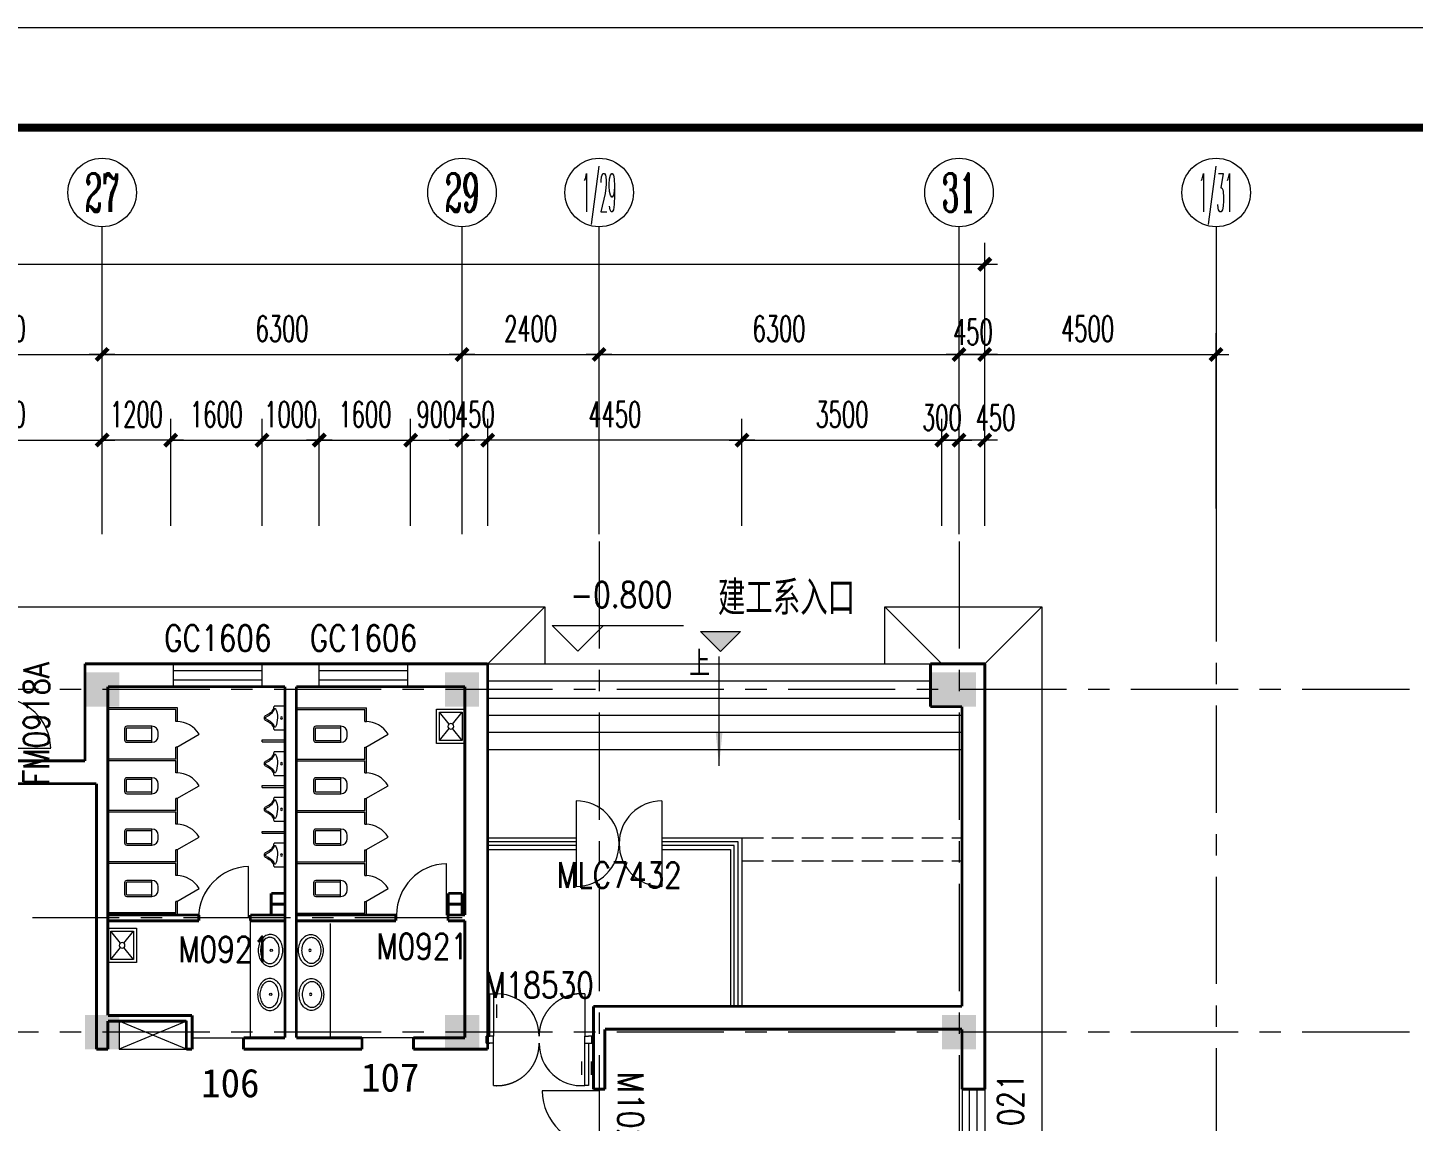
# Model space of a CAD drawing. Extents: x 2719331 to 3465925, y -270324 to -167476.
# Drawn here: x 2800781 to 2825036, y -186628 to -167476 of the extents above; entities that cross this region are included whole.
import ezdxf
from ezdxf.enums import TextEntityAlignment as Align

# ---------------------------------------------------------------- set-up
doc = ezdxf.new("R2010")
doc.units = 0
doc.header["$LTSCALE"] = 1500
doc.header["$MEASUREMENT"] = 0
for name, pattern in [('CENTER', [2, 1.25, -0.25, 0.25, -0.25]), ('DASH', [0.35, 0.25, -0.1]), ('DASHED2', [0.375, 0.25, -0.125])]:
    doc.linetypes.add(name, pattern=pattern)
doc.layers.get('0').update_dxf_attribs({"linetype": 'CONTINUOUS', "lineweight": 0})
doc.layers.get('DEFPOINTS').update_dxf_attribs({"linetype": 'CONTINUOUS', "lineweight": 5})
for name, color, linetype, lineweight in [('AXIS', 7, 'CONTINUOUS', 5), ('AXIS_TEXT', 7, 'CONTINUOUS', 5), ('COLUMN', 7, 'CONTINUOUS', 5), ('DOTE', 7, 'CENTER', 5), ('LVTRY', 7, 'CONTINUOUS', 5), ('LVTRY_WINDOW', 7, 'CONTINUOUS', 5), ('P-S-TEXT', 7, 'CONTINUOUS', 5), ('PUB_DIM', 250, 'CONTINUOUS', 5), ('PUB_TEXT', 7, 'CONTINUOUS', 5), ('STAIR', 7, 'CONTINUOUS', 5), ('WALL', 7, 'CONTINUOUS', 5), ('WINDOW', 7, 'CONTINUOUS', 5), ('WINDOW_TEXT', 7, 'CONTINUOUS', 5), ('我的', 7, 'CONTINUOUS', 5), ('散水', 7, 'CONTINUOUS', 5), ('虚线', 7, 'DASH', 5)]:
    doc.layers.add(name, color=color, linetype=linetype, lineweight=lineweight)
doc.layers.add('中文', color=4, linetype='CONTINUOUS')
doc.styles.add('_SIMPLEX', font='SIMPLEX.shx', dxfattribs={"width": 0.6})
doc.styles.add('COMPLEX', font='COMPLEX')
doc.styles.add('DIM_FONT', font='romans.shx', dxfattribs={"width": 0.6})
doc.styles.add('H1', font='romans.shx', dxfattribs={"width": 1.2, "bigfont": 'hztxt.shx'})
doc.styles.add('SIMPLEX', font='SIMPLEX.SHX', dxfattribs={"width": 0.6})
doc.styles.get("Standard").update_dxf_attribs({"font": 'SIMHEI.TTF', "height": 1.2})
doc.dimstyles.new('DIMN150', dxfattribs={"dimscale": 1.5, "dimtxt": 300, "dimasz": 1, "dimexe": 250, "dimexo": 300, "dimgap": 150, "dimtad": 1, "dimdec": 0, "dimdsep": 46, "dimtxsty": 'DIM_FONT', "dimblk": '_DIMX', "dimcen": 2.5, "dimdle": 0.3, "dimclrd": 7, "dimclre": 256, "dimclrt": 256, "dimadec": 0, "dimazin": 0, "dimtfac": 1, "dimtdec": 0, "dimtix": 1, "dimtmove": 2, "dimatfit": 3, "dimldrblk": '_DIMX', "dimfxl": 1, "dimtvp": 1, "dimtolj": 1, "dimtzin": 0, "dimlwd": -1, "dimlwe": -1, "dimarcsym": 0})

# ---------------------------------------------------------------- blocks, each defined once
blk = doc.blocks.new('_AXISO')
blk.add_circle((0, 0), 0.5)
at = {"layer": 'AXIS_TEXT', "style": 'COMPLEX', "width": 1.041667}
blk.add_attdef('A', text='', height=0.56, dxfattribs=at).set_placement((-0.25, -0.28), (0.25, -0.28), align=Align.FIT)
blk = doc.blocks.new('_DIMX')
blk.add_line((-150, 0), (150, 0))
at = {"const_width": 50}
blk.add_lwpolyline([(-70, -70), (70, 70)], dxfattribs=at)
blk = doc.blocks.new('*D1923')
at = {"layer": 'DEFPOINTS', "color": 0, "lineweight": 25}
for p in [(2808384, -173199), (2802084, -176349), (2808384, -176349)]:
    blk.add_point(p, dxfattribs=at)
at = {"layer": '我的'}
for p, q in [((2802084, -175899), (2802084, -172824)), ((2808384, -175899), (2808384, -172824))]:
    blk.add_line(p, q, dxfattribs=at)
at = {"layer": '我的', "color": 7}
blk.add_line((2802086, -173199), (2808383, -173199), dxfattribs=at)
at = {"layer": '我的', "color": 7, "xscale": 1.5, "yscale": 1.5, "zscale": 1.5, "rotation": 180}
blk.add_blockref('_DIMX', (2802084, -173199), dxfattribs=at)
at = {"layer": '我的', "color": 7, "xscale": 1.5, "yscale": 1.5, "zscale": 1.5}
blk.add_blockref('_DIMX', (2808384, -173199), dxfattribs=at)
at = {"layer": '我的', "lineweight": 0, "insert": (2805234, -172749), "char_height": 450, "attachment_point": 5, "style": 'DIM_FONT'}
blk.add_mtext('\\A1;6300', dxfattribs=at)
blk = doc.blocks.new('*D1924')
at = {"layer": 'DEFPOINTS', "color": 0, "lineweight": 25}
for p in [(2810784, -173199), (2808384, -176349), (2810784, -176349)]:
    blk.add_point(p, dxfattribs=at)
at = {"layer": '我的'}
for p, q in [((2808384, -175899), (2808384, -172824)), ((2810784, -175899), (2810784, -172824))]:
    blk.add_line(p, q, dxfattribs=at)
at = {"layer": '我的', "color": 7}
blk.add_line((2808386, -173199), (2810783, -173199), dxfattribs=at)
at = {"layer": '我的', "color": 7, "xscale": 1.5, "yscale": 1.5, "zscale": 1.5, "rotation": 180}
blk.add_blockref('_DIMX', (2808384, -173199), dxfattribs=at)
at = {"layer": '我的', "color": 7, "xscale": 1.5, "yscale": 1.5, "zscale": 1.5}
blk.add_blockref('_DIMX', (2810784, -173199), dxfattribs=at)
at = {"layer": '我的', "lineweight": 0, "insert": (2809584, -172749), "char_height": 450, "attachment_point": 5, "style": 'DIM_FONT'}
blk.add_mtext('\\A1;2400', dxfattribs=at)
blk = doc.blocks.new('*D1925')
at = {"layer": 'DEFPOINTS', "color": 0, "lineweight": 25}
for p in [(2802084, -173199), (2798484, -176349), (2802084, -176349)]:
    blk.add_point(p, dxfattribs=at)
at = {"layer": '我的'}
for p, q in [((2798484, -175899), (2798484, -172824)), ((2802084, -175899), (2802084, -172824))]:
    blk.add_line(p, q, dxfattribs=at)
at = {"layer": '我的', "color": 7}
blk.add_line((2798486, -173199), (2802083, -173199), dxfattribs=at)
at = {"layer": '我的', "color": 7, "xscale": 1.5, "yscale": 1.5, "zscale": 1.5, "rotation": 180}
blk.add_blockref('_DIMX', (2798484, -173199), dxfattribs=at)
at = {"layer": '我的', "color": 7, "xscale": 1.5, "yscale": 1.5, "zscale": 1.5}
blk.add_blockref('_DIMX', (2802084, -173199), dxfattribs=at)
at = {"layer": '我的', "lineweight": 0, "insert": (2800284, -172749), "char_height": 450, "attachment_point": 5, "style": 'DIM_FONT'}
blk.add_mtext('\\A1;3600', dxfattribs=at)
blk = doc.blocks.new('*D1929')
at = {"layer": 'DEFPOINTS', "color": 0, "lineweight": 25}
for p in [(2817534, -171620), (2817534, -175965), (2760184, -176190)]:
    blk.add_point(p, dxfattribs=at)
at = {"layer": '我的'}
for p, q in [((2760184, -175740), (2760184, -171245)), ((2817534, -175515), (2817534, -171245))]:
    blk.add_line(p, q, dxfattribs=at)
at = {"layer": '我的', "color": 7}
blk.add_line((2760186, -171620), (2817533, -171620), dxfattribs=at)
at = {"layer": '我的', "color": 7, "xscale": 1.5, "yscale": 1.5, "zscale": 1.5, "rotation": 180}
blk.add_blockref('_DIMX', (2760184, -171620), dxfattribs=at)
at = {"layer": '我的', "color": 7, "xscale": 1.5, "yscale": 1.5, "zscale": 1.5}
blk.add_blockref('_DIMX', (2817534, -171620), dxfattribs=at)
at = {"layer": '我的', "lineweight": 0, "insert": (2788859, -171170), "char_height": 450, "attachment_point": 5, "style": 'DIM_FONT'}
blk.add_mtext('\\A1;57350', dxfattribs=at)
blk = doc.blocks.new('_ARROW')
blk.add_solid([(0, 0), (-1, 0.1), (-1, -0.1)])
blk = doc.blocks.new('_FZH')
blk.add_solid([(0.5, -0.5), (-0.5, -0.5), (0.5, 0.5), (-0.5, 0.5)])
blk = doc.blocks.new('M_A10JJG')
for p, q in [((-0.5, -0.5), (-0.5, 0.5)), ((0.5, -0.5), (0.5, 0.5))]:
    blk.add_line(p, q)
for centre, start, end in [((-0.5, 0), 270, 90), ((0.5, 0), 90, 270)]:
    blk.add_arc(centre, 0.5, start, end)
blk = doc.blocks.new('M_A19UKF')
for p, q in [((-0.467, -0.003), (-0.467, 0.397)), ((-0.467, 0.397), (-0.433, 0.397)), ((-0.433, 0.397), (-0.433, -0.003)), ((-0.495, 0.298), (-0.495, 0.169)), ((-0.405, 0.298), (-0.405, 0.169)), ((-0.5, -0.003), (-0.5, -0.069)), ((-0.433, -0.003), (-0.5, -0.003)), ((-0.5, -0.003), (-0.5, -0.003)), ((-0.5, -0.069), (-0.5, -0.069)), ((-0.5, -0.069), (-0.467, -0.069)), ((-0.433, -0.003), (-0.467, -0.003)), ((-0.433, -0.069), (-0.467, -0.069)), ((-0.433, -0.003), (-0.433, -0.069)), ((0.433, -0.003), (0.433, -0.069)), ((0.433, -0.003), (0.467, -0.003)), ((0.433, -0.003), (0.5, -0.003)), ((0.433, -0.469), (0.433, -0.069)), ((0.433, -0.069), (0.5, -0.069)), ((0.433, -0.069), (0.467, -0.069)), ((0.5, -0.003), (0.467, -0.003)), ((0.467, -0.069), (0.467, -0.469)), ((0.5, -0.069), (0.467, -0.069)), ((0.5, -0.003), (0.5, -0.069)), ((0.5, -0.003), (0.5, -0.003)), ((0.5, -0.069), (0.5, -0.069)), ((0.405, -0.37), (0.405, -0.242)), ((0.495, -0.37), (0.495, -0.242)), ((0.467, -0.469), (0.433, -0.469))]:
    blk.add_line(p, q)
at = {"linetype": 'DASHED2'}
for p, q in [((0.433, 0.397), (0.433, -0.003)), ((-0.433, -0.469), (-0.433, -0.069))]:
    blk.add_line(p, q, dxfattribs=at)
for centre, start, end in [((-0.4, -0.001), 359.8007, 94.7805), ((0.4, -0.071), 179.8007, 274.7805)]:
    blk.add_arc(centre, 0.4, start, end)
for centre, start, end in [((0.4, -0.001), 85.2195, 180.1993), ((-0.4, -0.071), 265.2195, 0.1993)]:
    blk.add_arc(centre, 0.4, start, end, dxfattribs=at)
blk = doc.blocks.new('M_A2ZXL')
blk.add_line((-0.472, 0), (-0.472, -1))
blk.add_arc((-0.5, 0), 1, 271.6231, 0)
blk = doc.blocks.new('_WBLK')
for p, q in [((-0.5, 0.5), (0.5, 0.5)), ((0.5, 0.167), (-0.5, 0.167)), ((0.5, -0.167), (-0.5, -0.167)), ((-0.5, -0.5), (0.5, -0.5))]:
    blk.add_line(p, q)
at = {"layer": 'WINDOW_TEXT', "style": 'SIMPLEX', "flags": 9}
blk.add_attdef('A', text='', height=1, dxfattribs=at).set_placement((0, 1.5), align=Align.MIDDLE)
blk = doc.blocks.new('*D912')
at = {"layer": 'DEFPOINTS', "color": 0, "lineweight": 25}
for p in [(2802084, -174699), (2798484, -176649), (2802084, -176649)]:
    blk.add_point(p, dxfattribs=at)
at = {"layer": '我的'}
for p, q in [((2798484, -176199), (2798484, -174324)), ((2802084, -176199), (2802084, -174324))]:
    blk.add_line(p, q, dxfattribs=at)
at = {"layer": '我的', "color": 7}
blk.add_line((2798486, -174699), (2802083, -174699), dxfattribs=at)
at = {"layer": '我的', "color": 7, "xscale": 1.5, "yscale": 1.5, "zscale": 1.5, "rotation": 180}
blk.add_blockref('_DIMX', (2798484, -174699), dxfattribs=at)
at = {"layer": '我的', "color": 7, "xscale": 1.5, "yscale": 1.5, "zscale": 1.5}
blk.add_blockref('_DIMX', (2802084, -174699), dxfattribs=at)
at = {"layer": '我的', "lineweight": 0, "insert": (2800284, -174249), "char_height": 450, "attachment_point": 5, "style": 'DIM_FONT'}
blk.add_mtext('\\A1;3600', dxfattribs=at)
blk = doc.blocks.new('*D913')
at = {"layer": 'DEFPOINTS', "color": 0, "lineweight": 25}
for p in [(2804884, -174699), (2803284, -176649), (2804884, -176649)]:
    blk.add_point(p, dxfattribs=at)
at = {"layer": '我的'}
for p, q in [((2803284, -176199), (2803284, -174324)), ((2804884, -176199), (2804884, -174324))]:
    blk.add_line(p, q, dxfattribs=at)
at = {"layer": '我的', "color": 7}
blk.add_line((2803286, -174699), (2804883, -174699), dxfattribs=at)
at = {"layer": '我的', "color": 7, "xscale": 1.5, "yscale": 1.5, "zscale": 1.5, "rotation": 180}
blk.add_blockref('_DIMX', (2803284, -174699), dxfattribs=at)
at = {"layer": '我的', "color": 7, "xscale": 1.5, "yscale": 1.5, "zscale": 1.5}
blk.add_blockref('_DIMX', (2804884, -174699), dxfattribs=at)
at = {"layer": '我的', "lineweight": 0, "insert": (2804084, -174249), "char_height": 450, "attachment_point": 5, "style": 'DIM_FONT'}
blk.add_mtext('\\A1;1600', dxfattribs=at)
blk = doc.blocks.new('*D914')
at = {"layer": 'DEFPOINTS', "color": 0, "lineweight": 25}
for p in [(2805884, -174699), (2804884, -176649), (2805884, -176649)]:
    blk.add_point(p, dxfattribs=at)
at = {"layer": '我的'}
for p, q in [((2804884, -176199), (2804884, -174324)), ((2805884, -176199), (2805884, -174324))]:
    blk.add_line(p, q, dxfattribs=at)
at = {"layer": '我的', "color": 7}
for p, q in [((2804883, -174699), (2804881, -174699)), ((2804884, -174699), (2805884, -174699)), ((2805886, -174699), (2805887, -174699))]:
    blk.add_line(p, q, dxfattribs=at)
at = {"layer": '我的', "color": 7, "xscale": 1.5, "yscale": 1.5, "zscale": 1.5}
blk.add_blockref('_DIMX', (2804884, -174699), dxfattribs=at)
at = {"layer": '我的', "color": 7, "xscale": 1.5, "yscale": 1.5, "zscale": 1.5, "rotation": 180}
blk.add_blockref('_DIMX', (2805884, -174699), dxfattribs=at)
at = {"layer": '我的', "lineweight": 0, "insert": (2805384, -174249), "char_height": 450, "attachment_point": 5, "style": 'DIM_FONT'}
blk.add_mtext('\\A1;1000', dxfattribs=at)
blk = doc.blocks.new('*D915')
at = {"layer": 'DEFPOINTS', "color": 0, "lineweight": 25}
for p in [(2807484, -174699), (2805884, -176649), (2807484, -176649)]:
    blk.add_point(p, dxfattribs=at)
at = {"layer": '我的'}
for p, q in [((2805884, -176199), (2805884, -174324)), ((2807484, -176199), (2807484, -174324))]:
    blk.add_line(p, q, dxfattribs=at)
at = {"layer": '我的', "color": 7}
blk.add_line((2805886, -174699), (2807483, -174699), dxfattribs=at)
at = {"layer": '我的', "color": 7, "xscale": 1.5, "yscale": 1.5, "zscale": 1.5, "rotation": 180}
blk.add_blockref('_DIMX', (2805884, -174699), dxfattribs=at)
at = {"layer": '我的', "color": 7, "xscale": 1.5, "yscale": 1.5, "zscale": 1.5}
blk.add_blockref('_DIMX', (2807484, -174699), dxfattribs=at)
at = {"layer": '我的', "lineweight": 0, "insert": (2806684, -174249), "char_height": 450, "attachment_point": 5, "style": 'DIM_FONT'}
blk.add_mtext('\\A1;1600', dxfattribs=at)
blk = doc.blocks.new('*D916')
at = {"layer": 'DEFPOINTS', "color": 0, "lineweight": 25}
for p in [(2808384, -174699), (2807484, -176649), (2808384, -176649)]:
    blk.add_point(p, dxfattribs=at)
at = {"layer": '我的'}
for p, q in [((2807484, -176199), (2807484, -174324)), ((2808384, -176199), (2808384, -174324))]:
    blk.add_line(p, q, dxfattribs=at)
at = {"layer": '我的', "color": 7}
for p, q in [((2807483, -174699), (2807481, -174699)), ((2807484, -174699), (2808384, -174699)), ((2808386, -174699), (2808387, -174699))]:
    blk.add_line(p, q, dxfattribs=at)
at = {"layer": '我的', "color": 7, "xscale": 1.5, "yscale": 1.5, "zscale": 1.5}
blk.add_blockref('_DIMX', (2807484, -174699), dxfattribs=at)
at = {"layer": '我的', "color": 7, "xscale": 1.5, "yscale": 1.5, "zscale": 1.5, "rotation": 180}
blk.add_blockref('_DIMX', (2808384, -174699), dxfattribs=at)
at = {"layer": '我的', "lineweight": 0, "insert": (2807934, -174249), "char_height": 450, "attachment_point": 5, "style": 'DIM_FONT'}
blk.add_mtext('\\A1;900', dxfattribs=at)
blk = doc.blocks.new('*D917')
at = {"layer": 'DEFPOINTS', "color": 0, "lineweight": 25}
for p in [(2808834, -174699), (2808834, -176649), (2813284, -176649)]:
    blk.add_point(p, dxfattribs=at)
at = {"layer": '我的'}
for p, q in [((2808834, -176199), (2808834, -174324)), ((2813284, -176199), (2813284, -174324))]:
    blk.add_line(p, q, dxfattribs=at)
at = {"layer": '我的', "color": 7}
blk.add_line((2813283, -174699), (2808836, -174699), dxfattribs=at)
at = {"layer": '我的', "color": 7, "xscale": 1.5, "yscale": 1.5, "zscale": 1.5, "rotation": 180}
blk.add_blockref('_DIMX', (2808834, -174699), dxfattribs=at)
at = {"layer": '我的', "color": 7, "xscale": 1.5, "yscale": 1.5, "zscale": 1.5}
blk.add_blockref('_DIMX', (2813284, -174699), dxfattribs=at)
at = {"layer": '我的', "lineweight": 0, "insert": (2811059, -174249), "char_height": 450, "attachment_point": 5, "style": 'DIM_FONT'}
blk.add_mtext('\\A1;4450', dxfattribs=at)
blk = doc.blocks.new('*D918')
at = {"layer": 'DEFPOINTS', "color": 0, "lineweight": 25}
for p in [(2817084, -174699), (2816784, -176649), (2817084, -176649)]:
    blk.add_point(p, dxfattribs=at)
at = {"layer": '我的'}
for p, q in [((2816784, -176199), (2816784, -174324)), ((2817084, -176199), (2817084, -174324))]:
    blk.add_line(p, q, dxfattribs=at)
at = {"layer": '我的', "color": 7}
for p, q in [((2816783, -174699), (2816781, -174699)), ((2816784, -174699), (2817084, -174699)), ((2817086, -174699), (2817087, -174699))]:
    blk.add_line(p, q, dxfattribs=at)
at = {"layer": '我的', "color": 7, "xscale": 1.5, "yscale": 1.5, "zscale": 1.5}
blk.add_blockref('_DIMX', (2816784, -174699), dxfattribs=at)
at = {"layer": '我的', "color": 7, "xscale": 1.5, "yscale": 1.5, "zscale": 1.5, "rotation": 180}
blk.add_blockref('_DIMX', (2817084, -174699), dxfattribs=at)
at = {"layer": '我的', "lineweight": 0, "insert": (2816784, -174306), "char_height": 450, "attachment_point": 5, "style": 'DIM_FONT'}
blk.add_mtext('\\A1;300', dxfattribs=at)
blk = doc.blocks.new('_LV6')
for p, q in [((-140, -340), (-140, -780)), ((-110, -340), (-110, -770)), ((100, -300), (-100, -300)), ((100, -330), (-100, -330)), ((110, -770), (110, -340)), ((140, -780), (140, -340)), ((140, -770), (-140, -770)), ((-30, -890), (30, -890))]:
    blk.add_line(p, q)
for centre, radius, start, end in [((-100, -340), 40, 90, 180), ((-100, -340), 10, 90, 180), ((100, -340), 40, 0, 90), ((100, -340), 10, 0, 90), ((-30, -780), 110, 180, 270), ((30, -780), 110, 270, 0)]:
    blk.add_arc(centre, radius, start, end)
blk = doc.blocks.new('_DBLK')
blk.add_line((-0.5, 0), (0, -0.866))
blk.add_arc((-0.5, 0), 1, 300, 0)
at = {"layer": 'WINDOW_TEXT', "style": 'SIMPLEX', "flags": 9}
blk.add_attdef('A', text='', height=1, dxfattribs=at).set_placement((0, 1.5), align=Align.MIDDLE)
blk = doc.blocks.new('_LV3')
for points in [[(280, -265, 0.12431), (260, -186, 0.105707), (198, -113, 0.086941), (110, -67, 0.077137), (0, -50, 0.077137), (-110, -67, 0.086941), (-198, -113, 0.105707), (-260, -186, 0.12431), (-280, -265, 0.12431), (-260, -344, 0.105707), (-198, -417, 0.086941), (-110, -463, 0.077137), (0, -480, 0.077137), (110, -463, 0.086941), (198, -417, 0.105707), (260, -344, 0.12431)], [(230, -275, 0.12431), (216, -220, 0.105707), (168, -163, 0.086941), (95, -125, 0.077137), (0, -110, 0.077137), (-95, -125, 0.086941), (-168, -163, 0.105707), (-216, -220, 0.12431), (-230, -275, 0.12431), (-216, -330, 0.105707), (-168, -387, 0.086941), (-95, -425, 0.077137), (0, -440, 0.077137), (95, -425, 0.086941), (168, -387, 0.105707), (216, -330, 0.12431)]]:
    blk.add_lwpolyline(points, format="xyb", close=True)
blk.add_circle((0, -250), 20)
blk = doc.blocks.new('_LV12')
for p, q in [((-250, -50), (-39, -219)), ((39, -219), (250, -50)), ((-250, -450), (-39, -281)), ((39, -281), (250, -450))]:
    blk.add_line(p, q)
for points in [[(300, -500), (300, 0), (-300, 0), (-300, -500)], [(250, -450), (250, -50), (-250, -50), (-250, -450)]]:
    blk.add_lwpolyline(points, close=True)
blk.add_circle((0, -250), 50)
blk = doc.blocks.new('_GCBLK')
at = {"linetype": 'DASH'}
for p, q in [((-0.5, -0.5), (-0.5, 0.5)), ((0.5, -0.5), (0.5, 0.5)), ((-0.5, 0.2), (0.5, 0.2)), ((-0.5, -0.2), (0.5, -0.2))]:
    blk.add_line(p, q, dxfattribs=at)
at = {"layer": 'WINDOW_TEXT', "style": 'SIMPLEX', "flags": 9}
blk.add_attdef('A', text='', height=1, dxfattribs=at).set_placement((0, 1.5), align=Align.MIDDLE)
blk = doc.blocks.new('_LV8')
for p, q in [((-205, 0), (205, 0)), ((-205, -191), (-205, 0)), ((205, 0), (205, -191))]:
    blk.add_line(p, q)
blk.add_circle((0, -60), 20)
for centre, radius, start, end in [((-243, -391), 203, 19.2639, 79.2894), ((-152, -175), 10, 114.1084, 248.1394), ((5, -526), 395, 66.6675, 114.1084), ((-243, -401), 233, 19.2639, 68.1394), ((243, -401), 233, 110.4941, 160.7361), ((243, -391), 203, 100.7106, 160.7361), ((158, -173), 10, 290.4941, 66.6675), ((0, -306), 54, 199.2639, 269.7777), ((0, -316), 24, 199.2639, 269.4998), ((0, -306), 54, 270.2223, 340.7361), ((0, -316), 24, 270.5002, 340.7361)]:
    blk.add_arc(centre, radius, start, end)
blk = doc.blocks.new('*D1899')
at = {"layer": 'DEFPOINTS', "color": 0, "lineweight": 25}
for p in [(2821584, -173199), (2821584, -176349), (2817084, -176649)]:
    blk.add_point(p, dxfattribs=at)
at = {"layer": '我的'}
for p, q in [((2817084, -176199), (2817084, -172824)), ((2821584, -175899), (2821584, -172824))]:
    blk.add_line(p, q, dxfattribs=at)
at = {"layer": '我的', "color": 7}
blk.add_line((2817086, -173199), (2821583, -173199), dxfattribs=at)
at = {"layer": '我的', "color": 7, "xscale": 1.5, "yscale": 1.5, "zscale": 1.5, "rotation": 180}
blk.add_blockref('_DIMX', (2817084, -173199), dxfattribs=at)
at = {"layer": '我的', "color": 7, "xscale": 1.5, "yscale": 1.5, "zscale": 1.5}
blk.add_blockref('_DIMX', (2821584, -173199), dxfattribs=at)
at = {"layer": '我的', "lineweight": 0, "insert": (2819334, -172749), "char_height": 450, "attachment_point": 5, "style": 'DIM_FONT'}
blk.add_mtext('\\A1;4500', dxfattribs=at)
blk = doc.blocks.new('*D1486')
at = {"layer": 'DEFPOINTS', "color": 0, "lineweight": 25}
for p in [(2802084, -174699), (2802084, -176649), (2803284, -176649)]:
    blk.add_point(p, dxfattribs=at)
at = {"layer": '我的'}
for p, q in [((2802084, -176199), (2802084, -174324)), ((2803284, -176199), (2803284, -174324))]:
    blk.add_line(p, q, dxfattribs=at)
at = {"layer": '我的', "color": 7}
for p, q in [((2802083, -174699), (2802081, -174699)), ((2803284, -174699), (2802084, -174699)), ((2803286, -174699), (2803287, -174699))]:
    blk.add_line(p, q, dxfattribs=at)
at = {"layer": '我的', "color": 7, "xscale": 1.5, "yscale": 1.5, "zscale": 1.5}
blk.add_blockref('_DIMX', (2802084, -174699), dxfattribs=at)
at = {"layer": '我的', "color": 7, "xscale": 1.5, "yscale": 1.5, "zscale": 1.5, "rotation": 180}
blk.add_blockref('_DIMX', (2803284, -174699), dxfattribs=at)
at = {"layer": '我的', "lineweight": 0, "insert": (2802684, -174249), "char_height": 450, "attachment_point": 5, "style": 'DIM_FONT'}
blk.add_mtext('\\A1;1200', dxfattribs=at)
blk = doc.blocks.new('*D1487')
at = {"layer": 'DEFPOINTS', "color": 0, "lineweight": 25}
for p in [(2808384, -174699), (2808384, -176649), (2808834, -176649)]:
    blk.add_point(p, dxfattribs=at)
at = {"layer": '我的'}
for p, q in [((2808384, -176199), (2808384, -174324)), ((2808834, -176199), (2808834, -174324))]:
    blk.add_line(p, q, dxfattribs=at)
at = {"layer": '我的', "color": 7}
for p, q in [((2808383, -174699), (2808381, -174699)), ((2808834, -174699), (2808384, -174699)), ((2808836, -174699), (2808837, -174699))]:
    blk.add_line(p, q, dxfattribs=at)
at = {"layer": '我的', "color": 7, "xscale": 1.5, "yscale": 1.5, "zscale": 1.5}
blk.add_blockref('_DIMX', (2808384, -174699), dxfattribs=at)
at = {"layer": '我的', "color": 7, "xscale": 1.5, "yscale": 1.5, "zscale": 1.5, "rotation": 180}
blk.add_blockref('_DIMX', (2808834, -174699), dxfattribs=at)
at = {"layer": '我的', "lineweight": 0, "insert": (2808609, -174249), "char_height": 450, "attachment_point": 5, "style": 'DIM_FONT'}
blk.add_mtext('\\A1;450', dxfattribs=at)
blk = doc.blocks.new('*D1488')
at = {"layer": 'DEFPOINTS', "color": 0, "lineweight": 25}
for p in [(2816784, -174699), (2813284, -176649), (2816784, -176649)]:
    blk.add_point(p, dxfattribs=at)
at = {"layer": '我的'}
for p, q in [((2813284, -176199), (2813284, -174324)), ((2816784, -176199), (2816784, -174324))]:
    blk.add_line(p, q, dxfattribs=at)
at = {"layer": '我的', "color": 7}
blk.add_line((2813286, -174699), (2816783, -174699), dxfattribs=at)
at = {"layer": '我的', "color": 7, "xscale": 1.5, "yscale": 1.5, "zscale": 1.5, "rotation": 180}
blk.add_blockref('_DIMX', (2813284, -174699), dxfattribs=at)
at = {"layer": '我的', "color": 7, "xscale": 1.5, "yscale": 1.5, "zscale": 1.5}
blk.add_blockref('_DIMX', (2816784, -174699), dxfattribs=at)
at = {"layer": '我的', "lineweight": 0, "insert": (2815034, -174249), "char_height": 450, "attachment_point": 5, "style": 'DIM_FONT'}
blk.add_mtext('\\A1;3500', dxfattribs=at)
blk = doc.blocks.new('*D1489')
at = {"layer": 'DEFPOINTS', "color": 0, "lineweight": 25}
for p in [(2817084, -174699), (2817084, -176649), (2817534, -176649)]:
    blk.add_point(p, dxfattribs=at)
at = {"layer": '我的'}
for p, q in [((2817084, -176199), (2817084, -174324)), ((2817534, -176199), (2817534, -174324))]:
    blk.add_line(p, q, dxfattribs=at)
at = {"layer": '我的', "color": 7}
for p, q in [((2817083, -174699), (2817081, -174699)), ((2817534, -174699), (2817084, -174699)), ((2817536, -174699), (2817537, -174699))]:
    blk.add_line(p, q, dxfattribs=at)
at = {"layer": '我的', "color": 7, "xscale": 1.5, "yscale": 1.5, "zscale": 1.5}
blk.add_blockref('_DIMX', (2817084, -174699), dxfattribs=at)
at = {"layer": '我的', "color": 7, "xscale": 1.5, "yscale": 1.5, "zscale": 1.5, "rotation": 180}
blk.add_blockref('_DIMX', (2817534, -174699), dxfattribs=at)
at = {"layer": '我的', "lineweight": 0, "insert": (2817723, -174306), "char_height": 450, "attachment_point": 5, "style": 'DIM_FONT'}
blk.add_mtext('\\A1;450', dxfattribs=at)
blk = doc.blocks.new('*D1492')
at = {"layer": 'DEFPOINTS', "color": 0, "lineweight": 25}
for p in [(2817084, -173199), (2817084, -175149), (2817534, -175149)]:
    blk.add_point(p, dxfattribs=at)
at = {"layer": '我的'}
for p, q in [((2817084, -174699), (2817084, -172824)), ((2817534, -174699), (2817534, -172824))]:
    blk.add_line(p, q, dxfattribs=at)
at = {"layer": '我的', "color": 7}
for p, q in [((2817083, -173199), (2817081, -173199)), ((2817534, -173199), (2817084, -173199)), ((2817536, -173199), (2817537, -173199))]:
    blk.add_line(p, q, dxfattribs=at)
at = {"layer": '我的', "color": 7, "xscale": 1.5, "yscale": 1.5, "zscale": 1.5}
blk.add_blockref('_DIMX', (2817084, -173199), dxfattribs=at)
at = {"layer": '我的', "color": 7, "xscale": 1.5, "yscale": 1.5, "zscale": 1.5, "rotation": 180}
blk.add_blockref('_DIMX', (2817534, -173199), dxfattribs=at)
at = {"layer": '我的', "lineweight": 0, "insert": (2817328, -172806), "char_height": 450, "attachment_point": 5, "style": 'DIM_FONT'}
blk.add_mtext('\\A1;450', dxfattribs=at)
blk = doc.blocks.new('*D778')
at = {"layer": 'DEFPOINTS', "color": 0, "lineweight": 25}
for p in [(2817084, -173199), (2810784, -176349), (2817084, -176349)]:
    blk.add_point(p, dxfattribs=at)
at = {"layer": '我的'}
for p, q in [((2810784, -175899), (2810784, -172824)), ((2817084, -175899), (2817084, -172824))]:
    blk.add_line(p, q, dxfattribs=at)
at = {"layer": '我的', "color": 7}
blk.add_line((2810786, -173199), (2817083, -173199), dxfattribs=at)
at = {"layer": '我的', "color": 7, "xscale": 1.5, "yscale": 1.5, "zscale": 1.5, "rotation": 180}
blk.add_blockref('_DIMX', (2810784, -173199), dxfattribs=at)
at = {"layer": '我的', "color": 7, "xscale": 1.5, "yscale": 1.5, "zscale": 1.5}
blk.add_blockref('_DIMX', (2817084, -173199), dxfattribs=at)
at = {"layer": '我的', "lineweight": 0, "insert": (2813934, -172749), "char_height": 450, "attachment_point": 5, "style": 'DIM_FONT'}
blk.add_mtext('\\A1;6300', dxfattribs=at)

msp = doc.modelspace()

# ---------------------------------------------------------------- hatches: boundary and pattern name
at = {"layer": 'PUB_TEXT', "lineweight": 0}
msp.add_hatch(color=256, dxfattribs=at).paths.add_polyline_path([(2812910.3, -178402.2), (2813261, -178051.7), (2812559.5, -178051.7)])

# ---------------------------------------------------------------- linework, layer by layer
at = {"lineweight": 0}
for p, q in [((2803390.6, -182776.3), (2803780.3, -182551.3)), ((2805784, -182451.5), (2805784, -182651.1)), ((2805814, -182451.5), (2805814, -182651.1)), ((2806263.7, -182411.5), (2805824, -182411.5)), ((2806253.7, -182441.5), (2805824, -182441.5)), ((2806253.7, -182411.5), (2806253.7, -182691.1)), ((2806373.7, -182581.1), (2806373.7, -182521.5)), ((2806699, -182776.3), (2807088.8, -182551.3)), ((2805824, -182661.1), (2806253.7, -182661.1)), ((2805824, -182691.1), (2806263.7, -182691.1))]:
    msp.add_line(p, q, dxfattribs=at)
for centre, radius, start, end in [((2803390.6, -182776.3), 450, 30, 90), ((2806699, -182776.3), 450, 30, 90), ((2805824, -182451.5), 40, 90, 180), ((2805824, -182451.5), 10, 90, 180), ((2806263.7, -182521.5), 110, 0, 90), ((2806263.7, -182581.1), 110, 270, 0), ((2805824, -182651.1), 40, 180, 270), ((2805824, -182651.1), 10, 180, 270)]:
    msp.add_arc(centre, radius, start, end, dxfattribs=at)
at = {"layer": 'AXIS', "color": 250}
msp.add_lwpolyline([(2719330.9, -167476.4), (2719330.9, -268789.8), (2856051.4, -268789.8), (2856051.4, -167476.4)], close=True, dxfattribs=at)
at = {"layer": 'AXIS', "color": 0, "const_width": 140.2}
msp.add_lwpolyline([(2721083.7, -169229.2), (2721083.7, -267037), (2854298.6, -267037), (2854298.6, -169229.2)], close=True, dxfattribs=at)
at = {"layer": 'DOTE', "lineweight": 0}
for p, q in [((2810784, -176471.8), (2810784, -213866.3)), ((2817087.3, -176471.8), (2817087, -215338.3)), ((2821584.5, -176348.7), (2821584, -215338.3)), ((2824967.9, -179066.3), (2754830.3, -179066.3)), ((2808384.1, -183066.3), (2800865.3, -183066.3)), ((2824967.9, -185066.3), (2754830.3, -185066.3))]:
    msp.add_line(p, q, dxfattribs=at)
at = {"layer": 'LVTRY', "lineweight": 0}
for p, q in [((2803405.6, -179386.3), (2802175.6, -179386.3)), ((2803375.6, -179416.3), (2802175.6, -179416.3)), ((2803375.6, -179626.3), (2803375.6, -179416.3)), ((2803405.6, -179626.3), (2803405.6, -179386.3)), ((2805484, -179386.3), (2806714, -179386.3)), ((2805484, -179416.3), (2806684, -179416.3)), ((2806684, -179626.3), (2806684, -179416.3)), ((2806714, -179626.3), (2806714, -179386.3)), ((2803405.6, -179626.3), (2803375.6, -179626.3)), ((2806684, -179626.3), (2806714, -179626.3)), ((2804884, -179980.4), (2804884, -179950.4)), ((2804884, -179950.4), (2805284, -179950.4)), ((2803375.6, -180286.3), (2803375.6, -180076.3)), ((2803405.6, -180076.3), (2803375.6, -180076.3)), ((2803405.6, -180526.3), (2803405.6, -180076.3)), ((2804884, -179980.4), (2805284, -179980.4)), ((2806684, -180286.3), (2806684, -180076.3)), ((2806684, -180076.3), (2806714, -180076.3)), ((2806714, -180526.3), (2806714, -180076.3)), ((2803375.6, -180286.3), (2802175.6, -180286.3)), ((2803375.6, -180316.3), (2802175.6, -180316.3)), ((2803375.6, -180526.3), (2803375.6, -180316.3)), ((2805484, -180286.3), (2806684, -180286.3)), ((2805484, -180316.3), (2806684, -180316.3)), ((2806684, -180526.3), (2806684, -180316.3)), ((2803405.6, -180526.3), (2803375.6, -180526.3)), ((2806684, -180526.3), (2806714, -180526.3)), ((2804884, -180780.4), (2804884, -180750.4)), ((2804884, -180750.4), (2805284, -180750.4)), ((2804884, -180780.4), (2805284, -180780.4)), ((2803375.6, -181186.3), (2803375.6, -180976.3)), ((2803405.6, -180976.3), (2803375.6, -180976.3)), ((2803405.6, -181426.3), (2803405.6, -180976.3)), ((2806684, -181186.3), (2806684, -180976.3)), ((2806684, -180976.3), (2806714, -180976.3)), ((2806714, -181426.3), (2806714, -180976.3)), ((2803375.6, -181186.3), (2802175.6, -181186.3)), ((2803375.6, -181216.3), (2802175.6, -181216.3)), ((2803375.6, -181426.3), (2803375.6, -181216.3)), ((2803405.6, -181426.3), (2803375.6, -181426.3)), ((2805484, -181186.3), (2806684, -181186.3)), ((2805484, -181216.3), (2806684, -181216.3)), ((2806684, -181426.3), (2806684, -181216.3)), ((2806684, -181426.3), (2806714, -181426.3)), ((2804884, -181580.4), (2804884, -181550.4)), ((2804884, -181550.4), (2805284, -181550.4)), ((2804884, -181580.4), (2805284, -181580.4)), ((2803375.6, -182086.3), (2803375.6, -181876.3)), ((2803405.6, -181876.3), (2803375.6, -181876.3)), ((2803405.6, -182326.3), (2803405.6, -181876.3)), ((2806684, -182086.3), (2806684, -181876.3)), ((2806684, -181876.3), (2806714, -181876.3)), ((2806714, -182326.3), (2806714, -181876.3)), ((2803375.6, -182086.3), (2802175.6, -182086.3)), ((2803375.6, -182116.3), (2802175.6, -182116.3)), ((2803375.6, -182326.3), (2803375.6, -182116.3)), ((2805484, -182086.3), (2806684, -182086.3)), ((2805484, -182116.3), (2806684, -182116.3)), ((2806684, -182326.3), (2806684, -182116.3)), ((2803405.6, -182326.3), (2803375.6, -182326.3)), ((2806684, -182326.3), (2806714, -182326.3)), ((2803375.6, -182986.3), (2803375.6, -182776.3)), ((2803405.6, -182776.3), (2803375.6, -182776.3)), ((2803405.6, -183016.3), (2803405.6, -182776.3)), ((2806684, -182986.3), (2806684, -182776.3)), ((2806684, -182776.3), (2806714, -182776.3)), ((2806714, -183016.3), (2806714, -182776.3)), ((2804684, -185166.3), (2804684, -183116.3)), ((2805484, -182986.3), (2806684, -182986.3)), ((2806084, -185166.3), (2806084, -183166.3)), ((2803559, -185366.3), (2802384, -184874.8)), ((2803559, -184874.8), (2802384, -185366.3))]:
    msp.add_line(p, q, dxfattribs=at)
at = {"layer": 'LVTRY', "lineweight": 0, "const_width": 50}
for points in [[(2803375.6, -182986.3), (2802175.6, -182986.3)], [(2804677.3, -183016.3), (2805284, -183016.3)], [(2805484, -183016.3), (2807225.3, -183016.3)]]:
    msp.add_lwpolyline(points, dxfattribs=at)
at = {"layer": 'LVTRY', "lineweight": 0}
msp.add_lwpolyline([(2802384, -184874.8), (2802384, -185366.3), (2803559, -185366.3), (2803559, -184874.8)], dxfattribs=at)
at = {"layer": 'PUB_DIM', "lineweight": 0}
for p, q in [((2810410.1, -178395.8), (2809960.1, -177945.8)), ((2809960.1, -177945.8), (2810860.1, -177945.8)), ((2810860.1, -177945.8), (2810410.1, -178395.8)), ((2810860.1, -177945.8), (2812261.5, -177945.8))]:
    msp.add_line(p, q, dxfattribs=at)
for points in [[(2812884, -180403.3), (2812884, -178488.1)], [(2812884.4, -180403.3), (2812884.4, -178488.1)]]:
    msp.add_lwpolyline(points, dxfattribs=at)
at = {"layer": 'PUB_TEXT', "lineweight": 0}
for q in [(2812559.5, -178051.7), (2813261, -178051.7)]:
    msp.add_line((2812910.3, -178402.2), q, dxfattribs=at)
msp.add_lwpolyline([(2812559.5, -178051.7), (2813261, -178051.7)], dxfattribs=at)
at = {"layer": 'STAIR', "lineweight": 0}
for p, q in [((2808834, -178616.3), (2816584, -178616.3)), ((2808834, -178916.3), (2816584, -178916.3)), ((2808834, -179216.3), (2816584, -179216.3)), ((2808834, -179516.3), (2817134, -179516.3)), ((2808834, -179816.3), (2817134, -179816.3)), ((2808834, -180116.3), (2817134, -180116.3)), ((2803659, -185166.3), (2804659, -185166.3)), ((2807584, -185166.3), (2806584, -185166.3))]:
    msp.add_line(p, q, dxfattribs=at)
at = {"layer": 'WALL', "lineweight": 0}
msp.add_line((2804559, -185166.3), (2804659, -185166.3), dxfattribs=at)
at = {"layer": 'WALL', "lineweight": 0, "const_width": 50}
for points in [[(2801784, -180316.3), (2801784, -178616.3)], [(2808834, -178616.3), (2801784, -178616.3)], [(2808834, -178616.3), (2804884, -178616.3)], [(2808834, -178616.3), (2808834, -185366.3)], [(2816584, -179366.3), (2816584, -178616.3)], [(2817537, -178616.3), (2816584, -178616.3)], [(2817537, -186066.3), (2817537, -178616.3)], [(2802184, -184774.8), (2802184, -179016.3)], [(2802184, -179016.3), (2805284, -179016.3)], [(2805284, -179016.3), (2805284, -185166.3)], [(2805484, -179016.3), (2805484, -185166.3)], [(2808434, -179016.3), (2805484, -179016.3)], [(2808434, -183016.3), (2808434, -179016.3)], [(2817137, -179366.3), (2816584, -179366.3)], [(2817137, -184616.3), (2817137, -179366.3)], [(2800484, -180316.3), (2801784, -180316.3)], [(2800284, -180716.3), (2801984, -180716.3)], [(2801984, -180716.3), (2801984, -185366.3)], [(2805044, -182636.3), (2805044, -183016.3)], [(2805284, -182636.3), (2805044, -182636.3)], [(2805284, -183016.3), (2805284, -182636.3)], [(2808144.1, -182636.3), (2808144.1, -183016.3)], [(2808384.1, -182636.3), (2808144.1, -182636.3)], [(2808384.1, -183016.3), (2808384.1, -182636.3)], [(2805044, -182826.3), (2805284, -182826.3)], [(2808144.1, -182826.3), (2808384.1, -182826.3)], [(2802184, -183016.3), (2803777.3, -183016.3)], [(2802184, -183116.3), (2803777.3, -183116.3)], [(2803777.3, -183116.3), (2803777.3, -183016.3)], [(2804677.3, -183016.3), (2805284, -183016.3)], [(2804677.3, -183116.3), (2804677.3, -183016.3)], [(2804677.3, -183116.3), (2805284, -183116.3)], [(2805044, -183016.3), (2805284, -183016.3)], [(2805484, -183016.3), (2807225.3, -183016.3)], [(2805484, -183016.3), (2807225.3, -183016.3)], [(2805484, -183116.3), (2807225.3, -183116.3)], [(2807225.3, -183116.3), (2807225.3, -183016.3)], [(2808138, -183016.3), (2808434, -183016.3)], [(2808138, -183116.3), (2808138, -183016.3)], [(2808138, -183116.3), (2808434, -183116.3)], [(2808144.1, -183016.3), (2808384.1, -183016.3)], [(2808434, -185166.3), (2808434, -183116.3)], [(2803659, -184774.8), (2802184, -184774.8)], [(2803659, -185166.3), (2803659, -184774.8)], [(2810684, -184616.3), (2810684, -186066.3)], [(2817137, -184616.3), (2810684, -184616.3)], [(2802184, -185366.3), (2802184, -184874.8)], [(2803559, -184874.8), (2802184, -184874.8)], [(2803559, -185366.3), (2803559, -184866.3)], [(2803559, -184874.8), (2803559, -185366.3)], [(2810884, -185016.3), (2810884, -186066.3)], [(2817137, -185016.3), (2810884, -185016.3)], [(2817137, -185016.3), (2817137, -186066.3)], [(2803659, -185166.3), (2803659, -185166.3)], [(2803659, -185366.3), (2803659, -185166.3)], [(2805284, -185166.3), (2804559, -185166.3)], [(2804559, -185166.3), (2804559, -185366.3)], [(2806634, -185166.3), (2805484, -185166.3)], [(2806634, -185166.3), (2806634, -185366.3)], [(2808434, -185166.3), (2807534, -185166.3)], [(2807534, -185166.3), (2807534, -185366.3)], [(2802184, -185366.3), (2801984, -185366.3)], [(2803559, -185366.3), (2803659, -185366.3)], [(2806634, -185366.3), (2804559, -185366.3)], [(2808834, -185366.3), (2807534, -185366.3)], [(2810884, -186066.3), (2810684, -186066.3)], [(2817137, -186066.3), (2817537, -186066.3)]]:
    msp.add_lwpolyline(points, dxfattribs=at)
at = {"layer": 'WINDOW', "lineweight": 0}
for p, q in [((2808834, -181666.3), (2810383.9, -181666.3)), ((2811883.9, -181666.3), (2813284, -181666.3)), ((2813284, -181666.3), (2813284, -184616.3)), ((2810383.9, -181733), (2808834, -181733)), ((2810383.9, -181799.6), (2808834, -181799.6)), ((2808834, -181866.3), (2810383.9, -181866.3)), ((2813217.4, -181733), (2811883.9, -181733)), ((2813150.7, -181799.6), (2811883.9, -181799.6)), ((2811883.9, -181866.3), (2813084, -181866.3)), ((2813084, -181866.3), (2813084, -184616.3)), ((2813150.7, -184616.3), (2813150.7, -181799.6)), ((2813217.4, -184616.3), (2813217.4, -181733))]:
    msp.add_line(p, q, dxfattribs=at)
at = {"layer": '我的', "lineweight": 0}
for p, q in [((2802084.5, -176348.7), (2802084.4, -170963)), ((2808384.5, -176348.7), (2808384.4, -170963)), ((2810784.5, -176348.7), (2810784.4, -170963)), ((2817084.5, -176348.7), (2817084.4, -170963)), ((2821584.4, -170963), (2821584.5, -176348.7))]:
    msp.add_line(p, q, dxfattribs=at)
at = {"layer": '散水', "lineweight": 0}
for p, q in [((2809834, -177616.3), (2808834, -178616.3)), ((2815784, -177616.3), (2816784, -178616.3)), ((2818534, -177616.3), (2817534, -178616.3))]:
    msp.add_line(p, q, dxfattribs=at)
for points in [[(2778134, -185516.3), (2778134, -177616.3), (2809834, -177616.3), (2809834, -178616.3)], [(2815784, -178616.3), (2815784, -177616.3), (2818534, -177616.3), (2818534, -200916.3), (2812784, -200916.3), (2812784, -205216.3), (2818534, -205216.3), (2818534, -210584)]]:
    msp.add_lwpolyline(points, dxfattribs=at)
at = {"layer": '虚线', "lineweight": 0}
for p, q in [((2813284, -181666.3), (2817134, -181666.3)), ((2813284, -182066.3), (2817134, -182066.3))]:
    msp.add_line(p, q, dxfattribs=at)

# ---------------------------------------------------------------- block references
at = {"layer": 'AXIS', "lineweight": 0}
ref = msp.add_blockref('_AXISO', (2802084.4, -170363), dxfattribs=dict(at, xscale=1200, yscale=1200, zscale=1200))
ref.add_attrib('A', '27', dxfattribs={"layer": 'AXIS_TEXT', "height": 672, "style": 'COMPLEX', "width": 0.551471}).set_placement((2801784.4, -170699), (2802384.4, -170699), align=Align.FIT)
ref = msp.add_blockref('_AXISO', (2808384.4, -170363), dxfattribs=dict(at, xscale=1200, yscale=1200, zscale=1200))
ref.add_attrib('A', '29', dxfattribs={"layer": 'AXIS_TEXT', "height": 672, "style": 'COMPLEX', "width": 0.551471}).set_placement((2808084.4, -170699), (2808684.4, -170699), align=Align.FIT)
ref = msp.add_blockref('_AXISO', (2810784.4, -170363), dxfattribs=dict(at, xscale=1200, yscale=1200, zscale=1200))
ref.add_attrib('A', '1/29', dxfattribs={"layer": 'AXIS_TEXT', "height": 672, "style": 'COMPLEX', "width": 0.264085}).set_placement((2810484.4, -170699), (2811084.4, -170699), align=Align.FIT)
ref = msp.add_blockref('_AXISO', (2817084.4, -170363), dxfattribs=dict(at, xscale=1200, yscale=1200, zscale=1200))
ref.add_attrib('A', '31', dxfattribs={"layer": 'AXIS_TEXT', "height": 672, "style": 'COMPLEX', "width": 0.669643}).set_placement((2816784.4, -170699), (2817384.4, -170699), align=Align.FIT)
ref = msp.add_blockref('_AXISO', (2821584.4, -170363), dxfattribs=dict(at, xscale=1200, yscale=1200, zscale=1200))
ref.add_attrib('A', '1/31', dxfattribs={"layer": 'AXIS_TEXT', "height": 672, "style": 'COMPLEX', "width": 0.288462}).set_placement((2821284.4, -170699), (2821884.4, -170699), align=Align.FIT)
at = {"layer": 'COLUMN', "lineweight": 0, "yscale": 600, "zscale": 600}
for p, xscale in [((2802084, -179066.3), 600), ((2808384, -179066.3), 600), ((2816984, -179066.3), 800), ((2802084, -185066.3), 600), ((2817084, -185066.3), 600)]:
    msp.add_blockref('_FZH', p, dxfattribs=dict(at, xscale=xscale))
at = {"layer": 'COLUMN', "lineweight": 0, "xscale": 600, "yscale": 600, "zscale": 600, "rotation": 359.99989138}
msp.add_blockref('_FZH', (2808384.1, -185066.3), dxfattribs=at)
at = {"layer": 'LVTRY', "lineweight": 0, "xscale": -1}
for name, p, rotation in [('_LV8', (2805284, -179565.4), 269.9999999999949), ('_LV12', (2808438.2, -179711.6), 270), ('_LV8', (2805284, -180365.4), 269.9999999999949), ('_LV8', (2805284, -181165.4), 269.9999999999949), ('_LV8', (2805284, -181965.4), 269.9999999999949), ('_LV12', (2802684, -183547.1), 270), ('_LV3', (2805472.4, -183635.9), 90), ('_LV3', (2805482.2, -184407.3), 90)]:
    msp.add_blockref(name, p, dxfattribs=dict(at, rotation=rotation))
at = {"layer": 'LVTRY', "lineweight": 0}
for name, p, rotation in [('_LV6', (2802175.6, -179851.3), 90), ('_LV6', (2805484, -179851.3), 90), ('_LV6', (2802175.6, -180751.3), 90), ('_LV6', (2805484, -180751.3), 90), ('_LV6', (2802175.6, -181651.3), 90), ('_LV6', (2805484, -181651.3), 90), ('_LV6', (2802175.6, -182551.3), 90), ('_LV3', (2805295.7, -183635.9), 270), ('_LV3', (2805285.9, -184407.3), 270)]:
    msp.add_blockref(name, p, dxfattribs=dict(at, rotation=rotation))
at = {"layer": 'LVTRY_WINDOW', "lineweight": 0, "xscale": 450, "yscale": 450, "zscale": 450, "rotation": 89.99999999997034}
for p in [(2803390.6, -179851.3), (2806699, -179851.3), (2803390.6, -180751.3), (2806699, -180751.3), (2803390.6, -181651.3), (2806699, -181651.3)]:
    msp.add_blockref('_DBLK', p, dxfattribs=at)
at = {"layer": 'PUB_DIM', "lineweight": 0, "xscale": -600, "yscale": 600, "zscale": 600, "rotation": 90}
for p in [(2812884, -180403.3), (2812884.4, -180403.3)]:
    msp.add_blockref('_ARROW', p, dxfattribs=at)
at = {"layer": 'WINDOW', "lineweight": 0}
ref = msp.add_blockref('_GCBLK', (2804109.4, -178816.3), dxfattribs=dict(at, xscale=1550, yscale=399.9991050362878, zscale=1550))
ref.add_attrib('A', 'GC1606', dxfattribs={"layer": 'WINDOW_TEXT', "height": 450, "style": '_SIMPLEX', "width": 0.8, "flags": 8}).set_placement((2804109.4, -178166.3), align=Align.MIDDLE)
ref = msp.add_blockref('_GCBLK', (2806659.4, -178816.3), dxfattribs=dict(at, xscale=1550, yscale=399.9991050362878, zscale=1550))
ref.add_attrib('A', 'GC1606', dxfattribs={"layer": 'WINDOW_TEXT', "height": 450, "style": '_SIMPLEX', "width": 0.8, "flags": 8}).set_placement((2806659.4, -178166.3), align=Align.MIDDLE)
ref = msp.add_blockref('M_A2ZXL', (2800284, -179666.3), dxfattribs=dict(at, xscale=-900, yscale=-900, zscale=900, rotation=270))
ref.add_attrib('A', 'FM0918A', dxfattribs={"layer": 'WINDOW_TEXT', "height": 450, "rotation": 90, "style": '_SIMPLEX', "width": 0.8, "flags": 8}).set_placement((2800934, -179666.3), align=Align.MIDDLE)
ref = msp.add_blockref('M_A10JJG', (2811133.9, -181766.3), dxfattribs=dict(at, xscale=1500, yscale=1500, zscale=1500, rotation=180))
ref.add_attrib('A', 'MLC7432', dxfattribs={"layer": 'WINDOW_TEXT', "height": 450, "style": '_SIMPLEX', "width": 0.8, "flags": 8}).set_placement((2811133.9, -182316.3, -360295.4), align=Align.MIDDLE)
ref = msp.add_blockref('M_A2ZXL', (2807688, -183016.3), dxfattribs=dict(at, xscale=900, yscale=900, zscale=900, rotation=180))
ref.add_attrib('A', 'M0921', dxfattribs={"layer": 'WINDOW_TEXT', "height": 450, "style": '_SIMPLEX', "width": 0.8, "flags": 8}).set_placement((2807688, -183566.3, -360295.4), align=Align.MIDDLE)
ref = msp.add_blockref('M_A2ZXL', (2804222.5, -183066.3), dxfattribs=dict(at, xscale=900, yscale=900, zscale=900, rotation=180))
ref.add_attrib('A', 'M0921', dxfattribs={"layer": 'WINDOW_TEXT', "height": 450, "style": '_SIMPLEX', "width": 0.8, "flags": 8}).set_placement((2804222.5, -183616.3, -360295.4), align=Align.MIDDLE)
ref = msp.add_blockref('M_A19UKF', (2809733.9, -185266.3), dxfattribs=dict(at, xscale=1850, yscale=1850, zscale=1850, rotation=180))
ref.add_attrib('A', 'M18530', dxfattribs={"layer": 'WINDOW_TEXT', "height": 450, "style": '_SIMPLEX', "width": 0.8, "flags": 8}).set_placement((2809733.9, -184242.7, -360295.4), align=Align.MIDDLE)
ref = msp.add_blockref('M_A2ZXL', (2810784, -186566.3), dxfattribs=dict(at, xscale=1000, yscale=1000, zscale=1000, rotation=270.00000243))
ref.add_attrib('A', 'M1021', dxfattribs={"layer": 'WINDOW_TEXT', "height": 450, "rotation": 270, "style": '_SIMPLEX', "width": 0.8, "flags": 8}).set_placement((2811334, -186566.3), align=Align.MIDDLE)
ref = msp.add_blockref('_WBLK', (2817337, -186566.3), dxfattribs=dict(at, xscale=1000, yscale=400.000000053551, zscale=1000, rotation=270))
ref.add_attrib('A', 'C1021', dxfattribs={"layer": 'WINDOW_TEXT', "height": 450, "rotation": 90, "style": '_SIMPLEX', "width": 0.8, "flags": 8}).set_placement((2817987, -186566.3), align=Align.MIDDLE)

# ---------------------------------------------------------------- texts
at = {"layer": 'P-S-TEXT', "lineweight": 0, "style": 'H1', "width": 0.8}
msp.add_text('上', height=450, rotation=360, dxfattribs=at).set_placement((2812365.1, -178837.5))
at = {"layer": 'PUB_DIM', "lineweight": 0, "style": 'DIM_FONT', "width": 0.8}
msp.add_text('-0.800', height=450, rotation=360, dxfattribs=at).set_placement((2812067.2, -177630.8), align=Align.RIGHT)
at = {"layer": 'PUB_TEXT', "lineweight": 0, "style": 'H1', "width": 0.8}
msp.add_text('建工系入口', height=600, dxfattribs=at).set_placement((2812864.2, -177764.4))
at = {"layer": '中文', "char_height": 500, "width": 6011.563, "attachment_point": 1}
for s, insert in [('{\\fFangSong_GB2312|b0|i0|c134|p49;\\C0;106}', (2803818.2, -185707.5)), ('{\\fFangSong_GB2312|b0|i0|c134|p49;\\C0;107}', (2806616.8, -185609.4))]:
    msp.add_mtext(s, dxfattribs=dict(at, insert=insert))

# ---------------------------------------------------------------- dimensions: what is measured, and where the dimension line sits
at = {"layer": '我的', "lineweight": 0}
for base, p1, p2, picture, middle in [((2817534.5, -171619.6), (2760184.1, -176189.9), (2817534.5, -175964.9), '*D1929', (2788859.3, -171169.6)), ((2802084.5, -173198.7), (2798484.5, -176348.7), (2802084.5, -176348.7), '*D1925', (2800284.5, -172748.7)), ((2808384.5, -173198.7), (2802084.5, -176348.7), (2808384.5, -176348.7), '*D1923', (2805234.5, -172748.7)), ((2810784.4, -173198.7), (2808384.5, -176348.7), (2810784.4, -176348.7), '*D1924', (2809584.5, -172748.7)), ((2817084.5, -173198.7), (2810784.4, -176348.7), (2817084.5, -176348.7), '*D778', (2813934.5, -172748.7)), ((2802084.1, -174698.7), (2798484.1, -176648.7), (2802084.1, -176648.7), '*D912', (2800284.1, -174248.7)), ((2802084.1, -174698.7), (2803284.1, -176648.7), (2802084.1, -176648.7), '*D1486', (2802684.1, -174248.7)), ((2804884.1, -174698.7), (2803284.1, -176648.7), (2804884.1, -176648.7), '*D913', (2804084.1, -174248.7)), ((2805884.1, -174698.7), (2804884.1, -176648.7), (2805884.1, -176648.7), '*D914', (2805384.1, -174248.7)), ((2807484.1, -174698.7), (2805884.1, -176648.7), (2807484.1, -176648.7), '*D915', (2806684.1, -174248.7)), ((2808384.1, -174698.7), (2807484.1, -176648.7), (2808384.1, -176648.7), '*D916', (2807934.1, -174248.7)), ((2808384.1, -174698.7), (2808834.1, -176648.7), (2808384.1, -176648.7), '*D1487', (2808609.1, -174248.7)), ((2808834.1, -174698.7), (2813284, -176648.7), (2808834.1, -176648.7), '*D917', (2811059.1, -174248.7)), ((2816784.1, -174698.7), (2813284, -176648.7), (2816784.1, -176648.7), '*D1488', (2815034.1, -174248.7))]:
    dim = msp.add_linear_dim(base=base, p1=p1, p2=p2, dimstyle='DIMN150', dxfattribs=at)
    dim.commit()
    dim.dimension.update_dxf_attribs({"geometry": picture, "text_midpoint": middle})
dim = msp.add_linear_dim(base=(2821584.5, -173198.7), p1=(2817084.5, -176648.7), p2=(2821584.5, -176348.7), angle=180, dimstyle='DIMN150', dxfattribs=at)
dim.commit()
dim.dimension.update_dxf_attribs({"geometry": '*D1899', "text_midpoint": (2819334.5, -172748.7)})
for base, p1, p2, picture, middle in [((2817084.5, -173198.7), (2817534.5, -175148.7), (2817084.5, -175148.7), '*D1492', (2817327.6, -172805.5)), ((2817084.5, -174698.7), (2816784.1, -176648.7), (2817084.5, -176648.7), '*D918', (2816784.1, -174305.5)), ((2817084.5, -174698.7), (2817534.5, -176648.7), (2817084.5, -176648.7), '*D1489', (2817722.6, -174305.5))]:
    dim = msp.add_linear_dim(base=base, p1=p1, p2=p2, dimstyle='DIMN150', dxfattribs=at)
    dim.commit()
    dim.dimension.update_dxf_attribs({"geometry": picture, "text_midpoint": middle, "dimtype": 160})

doc.saveas('drawing.dxf')
